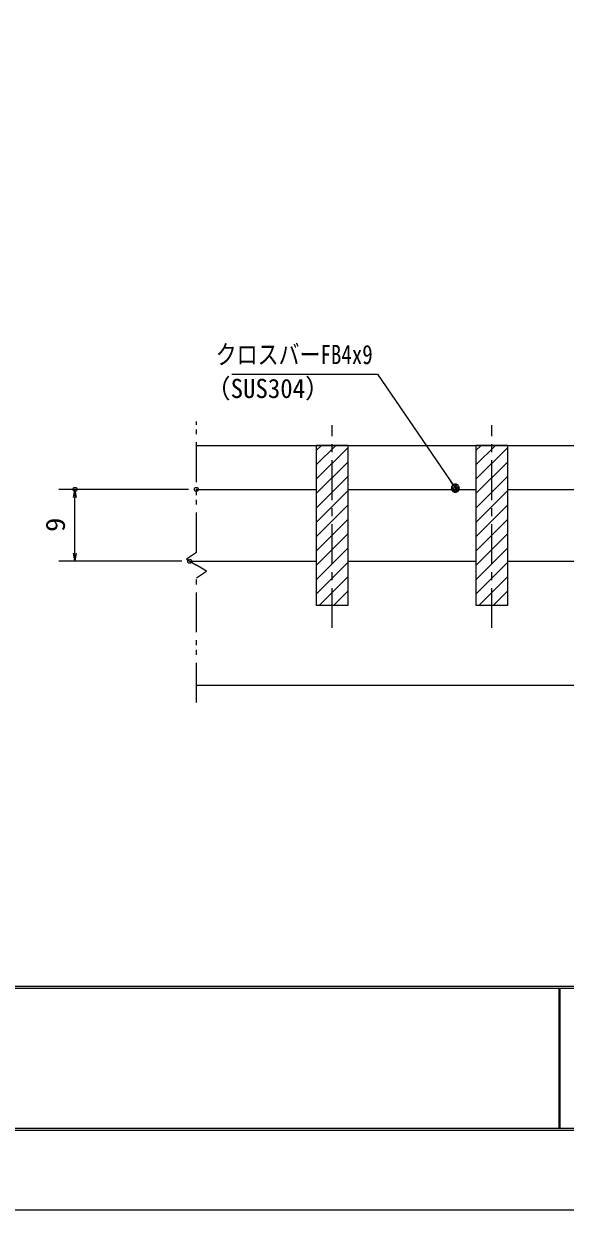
# Model space of a CAD drawing. Units: millimetres, scale not verified. Extents: x -1050 to 1050, y -742 to 742.
# Drawn here: x -495 to -156, y -742 to 0 of the extents above; entities that cross this region are included whole.
import ezdxf
from ezdxf.enums import TextEntityAlignment as Align

# ---------------------------------------------------------------- set-up
doc = ezdxf.new("R2010")
doc.units = ezdxf.units.MM
doc.header["$LTSCALE"] = 5
doc.header["$PDMODE"] = 32
doc.header["$PDSIZE"] = 2.5
doc.linetypes.add('CHAIN1', pattern=[8, 5, -1, 1, -1])
doc.linetypes.add('DOUBLE_CHAIN1', pattern=[8.8, 5, -1, 0.6, -0.6, 0.6, -1])
for name, color, linetype, lineweight in [('0-0_7-図\u3000枠', 4, 'Continuous', 9), ('0-1_寸法注釈', 2, 'Continuous', 9), ('0-2_蓋', 5, 'Continuous', 9), ('0-3_0', 5, 'Continuous', 9), ('0-4_DEFPOINTS', 134, 'Continuous', 9), ('0-5_中心線', 6, 'CHAIN1', 9), ('0-7_ハッチング', 4, 'Continuous', 9), ('0-8_想像線', 134, 'DOUBLE_CHAIN1', 9)]:
    doc.layers.add(name, color=color, linetype=linetype, lineweight=lineweight)
doc.styles.add('ＭＳ ゴシック', font='')
doc.styles.get('ＭＳ ゴシック').set_extended_font_data('MS Gothic')

# ---------------------------------------------------------------- blocks, each defined once
blk = doc.blocks.new('_OPEN')
at = {"layer": '0-3_0', "color": 2}
blk.add_line((0, 0), (-5, 0), dxfattribs=at)
blk.add_lwpolyline([(-5, 0.833), (0, 0), (-5, -0.833)], dxfattribs=at)
blk = doc.blocks.new('_Dot')
at = {"layer": '0-3_0'}
for p, q in [((-2.5, 0), (-5, 0)), ((2.445, 0.5), (-2.445, 0.5)), ((1.997, 1.5), (-1.997, 1.5)), ((2.289, -0.995), (-2.289, -0.995)), ((1.499, -1.995), (-1.499, -1.995))]:
    blk.add_line(p, q, dxfattribs=at)
for points in [[(2.5, 0), (2.48, 0.313), (2.421, 0.622), (2.324, 0.92), (2.191, 1.204), (2.023, 1.469), (1.822, 1.711), (1.594, 1.926), (1.34, 2.111), (1.064, 2.262), (0.773, 2.378), (0.468, 2.456), (0.157, 2.495), (-0.157, 2.495), (-0.468, 2.456), (-0.773, 2.378), (-1.064, 2.262), (-1.34, 2.111), (-1.594, 1.926), (-1.822, 1.711), (-2.023, 1.469), (-2.191, 1.204), (-2.324, 0.92), (-2.421, 0.622), (-2.48, 0.313), (-2.5, 0), (0, 0)], [(-2.5, 0), (-2.48, -0.313), (-2.421, -0.622), (-2.324, -0.92), (-2.191, -1.204), (-2.023, -1.469), (-1.822, -1.711), (-1.594, -1.926), (-1.34, -2.111), (-1.064, -2.262), (-0.773, -2.378), (-0.468, -2.456), (-0.157, -2.495), (0.157, -2.495), (0.468, -2.456), (0.773, -2.378), (1.064, -2.262), (1.34, -2.111), (1.594, -1.926), (1.822, -1.711), (2.023, -1.469), (2.191, -1.204), (2.324, -0.92), (2.421, -0.622), (2.48, -0.313), (2.5, 0), (0, 0)]]:
    blk.add_lwpolyline(points, close=True, dxfattribs=at)

msp = doc.modelspace()

# ---------------------------------------------------------------- linework, layer by layer
at = {"layer": '0-0_7-図\u3000枠'}
for p, q in [((998.75, -602.5), (-973.75, -602.5)), ((998.75, -603.75), (-973.75, -603.75)), ((-159.5, -691.25), (-159.5, -603.75)), ((-158.75, -691.25), (-158.75, -603.75)), ((1000, -692.5), (-975, -692.5)), ((998.75, -691.25), (-973.75, -691.25))]:
    msp.add_line(p, q, dxfattribs=at)
at = {"layer": '0-1_寸法注釈'}
for p, q in [((-391.5, -291.384), (-472.517, -291.384)), ((-462.517, -331.384), (-462.517, -296.384)), ((-395.711, -336.384), (-472.517, -336.384))]:
    msp.add_line(p, q, dxfattribs=at)
msp.add_lwpolyline([(-364.401, -219.287), (-273.228, -219.287), (-224.967, -289.819)], dxfattribs=at)
at = {"layer": '0-2_蓋'}
for p, q in [((-386.5, -263.884), (383.5, -263.884)), ((-311.5, -263.884), (-311.5, -363.884)), ((-311.5, -263.884), (-291.5, -263.884)), ((-291.5, -363.884), (-291.5, -263.884)), ((-211.5, -263.884), (-191.5, -263.884)), ((-211.5, -263.884), (-211.5, -363.884)), ((-386.5, -291.384), (-311.5, -291.384)), ((-291.5, -291.384), (-211.5, -291.384)), ((-191.5, -291.384), (-111.5, -291.384)), ((-390.711, -336.384), (-311.5, -336.384)), ((-291.5, -336.384), (-211.5, -336.384)), ((-191.5, -336.384), (-111.5, -336.384)), ((-311.5, -363.884), (-291.5, -363.884)), ((-386.5, -413.884), (383.5, -413.884))]:
    msp.add_line(p, q, dxfattribs=at)
msp.add_lwpolyline([(-211.5, -363.884), (-191.5, -363.884), (-191.5, -263.884)], dxfattribs=at)
at = {"layer": '0-4_DEFPOINTS'}
msp.add_lwpolyline([(-1050, -742.5), (-1050, 742.5), (1050, 742.5), (1050, -742.5)], close=True, dxfattribs=at)
for p in [(-462.517, -291.384), (-386.5, -291.384), (-390.711, -336.384)]:
    msp.add_point(p, dxfattribs=at)
at = {"layer": '0-5_中心線'}
for p, q in [((-301.5, -378.111), (-301.5, -251.182)), ((-201.5, -378.111), (-201.5, -251.182))]:
    msp.add_line(p, q, dxfattribs=at)
at = {"layer": '0-7_ハッチング'}
for p, q in [((-311.5, -267.124), (-308.259, -263.884)), ((-311.5, -276.105), (-299.279, -263.884)), ((-311.5, -285.085), (-291.5, -265.085)), ((-211.5, -267.124), (-208.259, -263.884)), ((-211.5, -276.105), (-199.279, -263.884)), ((-211.5, -285.085), (-191.5, -265.085)), ((-311.5, -294.065), (-291.5, -274.065)), ((-211.5, -294.065), (-191.5, -274.065)), ((-311.5, -303.045), (-291.5, -283.045)), ((-211.5, -303.045), (-191.5, -283.045)), ((-311.5, -312.026), (-291.5, -292.026)), ((-211.5, -312.026), (-191.5, -292.026)), ((-311.5, -321.006), (-291.5, -301.006)), ((-211.5, -321.006), (-191.5, -301.006)), ((-311.5, -329.986), (-291.5, -309.986)), ((-211.5, -329.986), (-191.5, -309.986)), ((-311.5, -338.966), (-291.5, -318.966)), ((-211.5, -338.966), (-191.5, -318.966)), ((-311.5, -347.947), (-291.5, -327.947)), ((-211.5, -347.947), (-191.5, -327.947)), ((-311.5, -356.927), (-291.5, -336.927)), ((-211.5, -356.927), (-191.5, -336.927)), ((-309.476, -363.884), (-291.5, -345.907)), ((-209.476, -363.884), (-191.5, -345.907)), ((-300.496, -363.884), (-291.5, -354.887)), ((-200.496, -363.884), (-191.5, -354.887)), ((-291.516, -363.884), (-291.5, -363.868)), ((-191.516, -363.884), (-191.5, -363.868))]:
    msp.add_line(p, q, dxfattribs=at)
for points in [[(-291.5, -263.884), (-311.5, -263.884), (-311.5, -363.884), (-291.5, -363.884)], [(-191.5, -263.884), (-211.5, -263.884), (-211.5, -363.884), (-191.5, -363.884)]]:
    msp.add_lwpolyline(points, close=True, dxfattribs=at)
at = {"layer": '0-8_想像線'}
for p, q in [((-386.5, -330.935), (-386.5, -248.833)), ((-386.5, -330.935), (-392.793, -335.147)), ((-392.793, -335.147), (-386.5, -338.884)), ((-386.5, -424.829), (-386.5, -346.833))]:
    msp.add_line(p, q, dxfattribs=at)
msp.add_lwpolyline([(-386.5, -346.833), (-380.207, -342.62), (-386.5, -338.884)], dxfattribs=at)

# ---------------------------------------------------------------- block references
at = {"layer": '0-1_寸法注釈'}
for name, p, rotation in [('_Dot', (-224.394, -290.639), 304.93122), ('_OPEN', (-462.517, -291.384), 90), ('_OPEN', (-462.517, -336.384), 270)]:
    msp.add_blockref(name, p, dxfattribs=dict(at, rotation=rotation))

# ---------------------------------------------------------------- texts
at = {"layer": '0-1_寸法注釈', "color": 7, "style": 'ＭＳ ゴシック'}
for s, width, p in [('クロスバーFB4x9', 0.8, (-374.421, -216.6)), ('（SUS304）', 0.95, (-380.642, -237.844))]:
    msp.add_text(s, height=12.02, dxfattribs=dict(at, width=width)).set_placement(p, align=Align.BOTTOM_LEFT)
at = {"layer": '0-1_寸法注釈', "color": 7, "style": 'ＭＳ ゴシック', "width": 1.1}
msp.add_text('9', height=12.02, rotation=90, dxfattribs=at).set_placement((-465.204, -318.032), align=Align.BOTTOM_LEFT)

doc.saveas('drawing.dxf')
